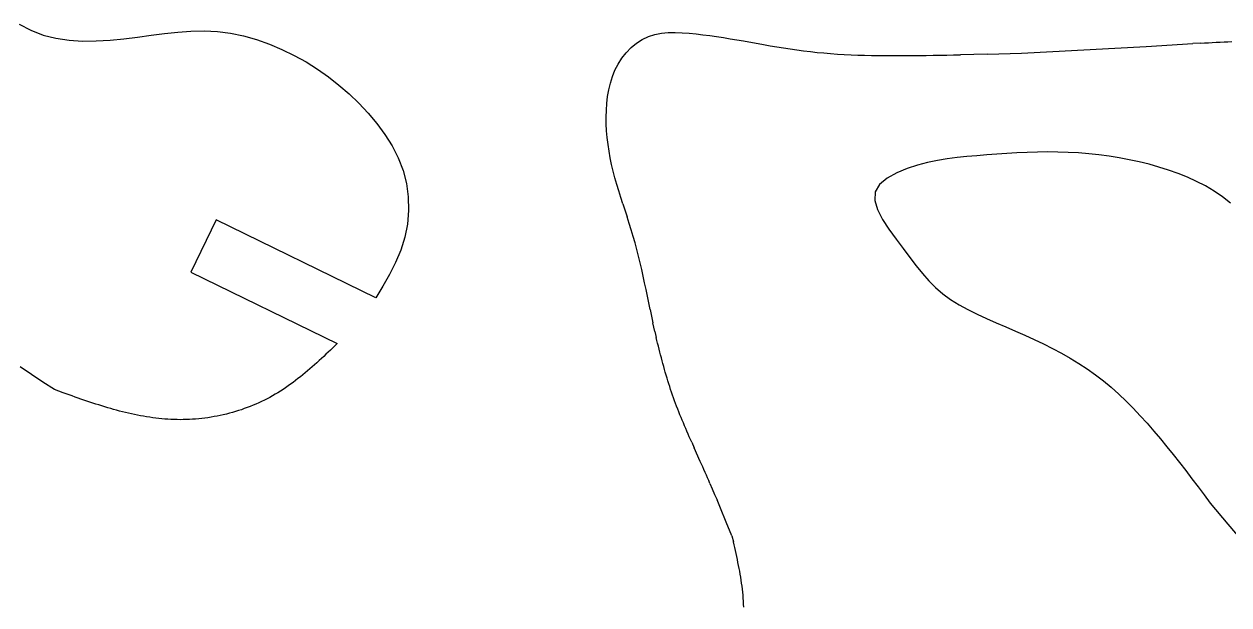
# Model space of a CAD drawing. Extents: x -3475 to 3475, y -2114 to 2114.
# Drawn here: x 1756 to 2354, y 1152 to 1441 of the extents above; entities that cross this region are included whole.
import ezdxf

# ---------------------------------------------------------------- set-up
doc = ezdxf.new("R2010")
doc.units = 0
doc.header["$MEASUREMENT"] = 0
doc.layers.get('0').update_dxf_attribs({"linetype": 'CONTINUOUS'})

msp = doc.modelspace()

# ---------------------------------------------------------------- linework, layer by layer
for p, q in [((1753.47, 1440.74), (1759.25, 1437.65)), ((1759.25, 1437.65), (1765.33, 1435.3)), ((1818.94, 1435.17), (1825.59, 1436.03)), ((1825.59, 1436.03), (1832.19, 1436.76)), ((1832.19, 1436.76), (1838.77, 1437.24)), ((1838.77, 1437.24), (1845.33, 1437.38)), ((1845.33, 1437.38), (1851.87, 1437.07)), ((1851.87, 1437.07), (1858.41, 1436.23)), ((1858.41, 1436.23), (1864.92, 1434.88)), ((2065.87, 1434.56), (2069.05, 1435.58)), ((2069.05, 1435.58), (2072.35, 1436.21)), ((2072.35, 1436.21), (2075.73, 1436.51)), ((2075.73, 1436.51), (2079.17, 1436.56)), ((2079.17, 1436.56), (2082.63, 1436.42)), ((2082.63, 1436.42), (2086.1, 1436.16)), ((2086.1, 1436.16), (2089.54, 1435.84)), ((2089.54, 1435.84), (2092.96, 1435.46)), ((1765.33, 1435.3), (1771.68, 1433.7)), ((1771.68, 1433.7), (1778.25, 1432.73)), ((1778.25, 1432.73), (1784.97, 1432.32)), ((1784.97, 1432.32), (1791.79, 1432.36)), ((1791.79, 1432.36), (1798.65, 1432.77)), ((1798.65, 1432.77), (1805.47, 1433.44)), ((1805.47, 1433.44), (1812.24, 1434.27)), ((1812.24, 1434.27), (1818.94, 1435.17)), ((1864.92, 1434.88), (1871.37, 1433.06)), ((1871.37, 1433.06), (1877.72, 1430.82)), ((1877.72, 1430.82), (1883.94, 1428.19)), ((2057.3, 1429.05), (2059.96, 1431.25)), ((2059.96, 1431.25), (2062.83, 1433.1)), ((2062.83, 1433.1), (2065.87, 1434.56)), ((2092.96, 1435.46), (2096.36, 1435.03)), ((2096.36, 1435.03), (2099.74, 1434.55)), ((2099.74, 1434.55), (2103.11, 1434.05)), ((2103.11, 1434.05), (2106.46, 1433.51)), ((2106.46, 1433.51), (2109.79, 1432.95)), ((2109.79, 1432.95), (2113.12, 1432.37)), ((2113.12, 1432.37), (2123.06, 1430.6)), ((2123.06, 1430.6), (2126.37, 1430.02)), ((2126.37, 1430.02), (2129.68, 1429.46)), ((2297.47, 1428.81), (2312.93, 1429.69)), ((2312.93, 1429.69), (2336.14, 1431.08)), ((2340.01, 1431.3), (2336.14, 1431.08)), ((2340.01, 1431.3), (2341.94, 1431.4)), ((2341.94, 1431.4), (2343.88, 1431.5)), ((2343.88, 1431.5), (2345.81, 1431.6)), ((2345.81, 1431.6), (2347.75, 1431.7)), ((2347.75, 1431.7), (2349.68, 1431.79)), ((2349.68, 1431.79), (2351.62, 1431.87)), ((2351.62, 1431.87), (2353.55, 1431.95)), ((2353.55, 1431.95), (2355.49, 1432.03)), ((1883.94, 1428.19), (1890, 1425.21)), ((1890, 1425.21), (1895.88, 1421.94)), ((2050.83, 1420.93), (2052.7, 1423.84)), ((2052.7, 1423.84), (2054.87, 1426.56)), ((2054.87, 1426.56), (2057.3, 1429.05)), ((2129.68, 1429.46), (2132.98, 1428.91)), ((2132.98, 1428.91), (2136.3, 1428.39)), ((2136.3, 1428.39), (2139.61, 1427.91)), ((2139.61, 1427.91), (2142.94, 1427.46)), ((2142.94, 1427.46), (2146.27, 1427.06)), ((2146.27, 1427.06), (2149.62, 1426.71)), ((2149.62, 1426.71), (2152.97, 1426.4)), ((2152.97, 1426.4), (2156.33, 1426.12)), ((2156.33, 1426.12), (2159.7, 1425.89)), ((2159.7, 1425.89), (2163.07, 1425.69)), ((2163.07, 1425.69), (2166.45, 1425.53)), ((2166.45, 1425.53), (2169.84, 1425.39)), ((2169.84, 1425.39), (2173.22, 1425.28)), ((2173.22, 1425.28), (2176.62, 1425.2)), ((2176.62, 1425.2), (2180.01, 1425.15)), ((2180.01, 1425.15), (2183.41, 1425.11)), ((2183.41, 1425.11), (2186.81, 1425.1)), ((2186.81, 1425.1), (2190.21, 1425.1)), ((2190.21, 1425.1), (2193.61, 1425.11)), ((2193.61, 1425.11), (2197, 1425.14)), ((2197, 1425.14), (2200.4, 1425.18)), ((2200.4, 1425.18), (2203.79, 1425.22)), ((2203.79, 1425.22), (2207.19, 1425.27)), ((2207.19, 1425.27), (2210.57, 1425.33)), ((2210.57, 1425.33), (2213.96, 1425.4)), ((2213.96, 1425.4), (2217.35, 1425.47)), ((2217.35, 1425.47), (2220.73, 1425.54)), ((2227.49, 1425.7), (2220.73, 1425.54)), ((2234.25, 1425.88), (2227.49, 1425.7)), ((2234.25, 1425.88), (2251.14, 1426.35)), ((2251.14, 1426.35), (2266.58, 1427.15)), ((2266.58, 1427.15), (2297.47, 1428.81)), ((1895.88, 1421.94), (1901.55, 1418.38)), ((1901.55, 1418.38), (1907.01, 1414.55)), ((2048, 1414.74), (2049.27, 1417.89)), ((2049.27, 1417.89), (2050.83, 1420.93)), ((1907.01, 1414.55), (1912.25, 1410.44)), ((2046.98, 1411.49), (2048, 1414.74)), ((1912.25, 1410.44), (1917.28, 1406.07)), ((1917.28, 1406.07), (1922.09, 1401.42)), ((2045.63, 1404.79), (2046.2, 1408.16)), ((2046.2, 1408.16), (2046.98, 1411.49)), ((1922.09, 1401.42), (1926.68, 1396.52)), ((2045.01, 1397.98), (2045.24, 1401.39)), ((2045.24, 1401.39), (2045.63, 1404.79)), ((1926.68, 1396.52), (1931.02, 1391.35)), ((2044.92, 1394.57), (2045.01, 1397.98)), ((2044.96, 1391.17), (2044.92, 1394.57)), ((1931.02, 1391.35), (1935.04, 1385.93)), ((2045.13, 1387.77), (2044.96, 1391.17)), ((2045.42, 1384.39), (2045.13, 1387.77)), ((1935.04, 1385.93), (1938.63, 1380.24)), ((2045.81, 1381.02), (2045.42, 1384.39)), ((1938.63, 1380.24), (1941.69, 1374.3)), ((2046.32, 1377.66), (2045.81, 1381.02)), ((2046.92, 1374.32), (2046.32, 1377.66)), ((2233.83, 1375.8), (2228.89, 1375.4)), ((2238.8, 1376.18), (2233.83, 1375.8)), ((2243.81, 1376.53), (2238.8, 1376.18)), ((2248.85, 1376.82), (2243.81, 1376.53)), ((2253.91, 1377.05), (2248.85, 1376.82)), ((2258.98, 1377.21), (2253.91, 1377.05)), ((2264.08, 1377.27), (2258.98, 1377.21)), ((2269.18, 1377.23), (2264.08, 1377.27)), ((2274.28, 1377.07), (2269.18, 1377.23)), ((2279.38, 1376.79), (2274.28, 1377.07)), ((2284.47, 1376.39), (2279.38, 1376.79)), ((2289.54, 1375.85), (2284.47, 1376.39)), ((2294.6, 1375.19), (2289.54, 1375.85)), ((1941.69, 1374.3), (1944.1, 1368.09)), ((2047.61, 1371), (2046.92, 1374.32)), ((2048.39, 1367.7), (2047.61, 1371)), ((2199.42, 1370.74), (2194.33, 1369.02)), ((2204.42, 1372.08), (2199.42, 1370.74)), ((2209.35, 1373.12), (2204.42, 1372.08)), ((2214.25, 1373.9), (2209.35, 1373.12)), ((2219.12, 1374.51), (2214.25, 1373.9)), ((2223.99, 1374.99), (2219.12, 1374.51)), ((2228.89, 1375.4), (2223.99, 1374.99)), ((2299.62, 1374.39), (2294.6, 1375.19)), ((2304.61, 1373.45), (2299.62, 1374.39)), ((2309.55, 1372.37), (2304.61, 1373.45)), ((2314.45, 1371.14), (2309.55, 1372.37)), ((2319.3, 1369.76), (2314.45, 1371.14)), ((2324.08, 1368.23), (2319.3, 1369.76)), ((1944.1, 1368.09), (1945.78, 1361.62)), ((2049.24, 1364.42), (2048.39, 1367.7)), ((2050.16, 1361.16), (2049.24, 1364.42)), ((2184.38, 1364.26), (2180.6, 1361.13)), ((2189.18, 1366.88), (2184.38, 1364.26)), ((2194.33, 1369.02), (2189.18, 1366.88)), ((2328.79, 1366.54), (2324.08, 1368.23)), ((2333.44, 1364.69), (2328.79, 1366.54)), ((2337.99, 1362.67), (2333.44, 1364.69)), ((1945.78, 1361.62), (1946.67, 1354.96)), ((2051.13, 1357.92), (2050.16, 1361.16)), ((2052.14, 1354.69), (2051.13, 1357.92)), ((2180.6, 1361.13), (2178.49, 1357.44)), ((2342.44, 1360.42), (2337.99, 1362.67)), ((2346.76, 1357.9), (2342.44, 1360.42)), ((2350.93, 1355.05), (2346.76, 1357.9)), ((1946.67, 1354.96), (1946.8, 1348.21)), ((2053.18, 1351.47), (2052.14, 1354.69)), ((2178.49, 1357.44), (2178.27, 1353.24)), ((2178.27, 1353.24), (2179.59, 1348.65)), ((2354.92, 1351.84), (2350.93, 1355.05)), ((1946.8, 1348.21), (1946.2, 1341.49)), ((2053.18, 1351.47), (2055.29, 1345.04)), ((2179.59, 1348.65), (2182.05, 1343.83)), ((1851.32, 1343.55), (1838.68, 1317.62)), ((1930.63, 1304.87), (1851.32, 1343.55)), ((1946.2, 1341.49), (1944.88, 1334.92)), ((2056.32, 1341.82), (2055.29, 1345.04)), ((2057.34, 1338.6), (2056.32, 1341.82)), ((2182.05, 1343.83), (2185.25, 1338.91)), ((1944.88, 1334.92), (1942.88, 1328.58)), ((2058.31, 1335.36), (2057.34, 1338.6)), ((2059.23, 1332.11), (2058.31, 1335.36)), ((2185.25, 1338.91), (2188.81, 1334.04)), ((2188.81, 1334.04), (2192.33, 1329.35)), ((1942.88, 1328.58), (1940.31, 1322.46)), ((2060.12, 1328.85), (2059.23, 1332.11)), ((2060.96, 1325.57), (2060.12, 1328.85)), ((2192.33, 1329.35), (2195.62, 1324.93)), ((1940.31, 1322.46), (1937.32, 1316.5)), ((2061.76, 1322.29), (2060.96, 1325.57)), ((2062.54, 1319), (2061.76, 1322.29)), ((2195.62, 1324.93), (2198.77, 1320.79)), ((1838.68, 1317.62), (1911.37, 1282.16)), ((1937.32, 1316.5), (1934.04, 1310.66)), ((2063.28, 1315.7), (2062.54, 1319)), ((2198.77, 1320.79), (2201.88, 1316.91)), ((2201.88, 1316.91), (2205.06, 1313.31)), ((1934.04, 1310.66), (1930.63, 1304.87)), ((2064, 1312.39), (2063.28, 1315.7)), ((2064.7, 1309.08), (2064, 1312.39)), ((2205.06, 1313.31), (2208.39, 1309.97)), ((2208.39, 1309.97), (2211.99, 1306.9)), ((2065.38, 1305.76), (2064.7, 1309.08)), ((2066.05, 1302.44), (2065.38, 1305.76)), ((2211.99, 1306.9), (2215.9, 1304.07)), ((2215.9, 1304.07), (2220.08, 1301.47)), ((2066.71, 1299.11), (2066.05, 1302.44)), ((2066.71, 1299.11), (2068, 1292.45)), ((2220.08, 1301.47), (2224.49, 1299.05)), ((2224.49, 1299.05), (2229.06, 1296.77)), ((2069.04, 1288.1), (2068, 1292.45)), ((2229.06, 1296.77), (2233.75, 1294.6)), ((2233.75, 1294.6), (2238.51, 1292.51)), ((2238.51, 1292.51), (2243.29, 1290.44)), ((2069.04, 1288.1), (2069.74, 1285.21)), ((2243.29, 1290.44), (2248.03, 1288.38)), ((2248.03, 1288.38), (2252.73, 1286.3)), ((2252.73, 1286.3), (2257.38, 1284.17)), ((1911.37, 1282.16), (1908.02, 1278.97)), ((2070.09, 1283.76), (2069.74, 1285.21)), ((2070.45, 1282.31), (2070.09, 1283.76)), ((2070.81, 1280.86), (2070.45, 1282.31)), ((2071.17, 1279.42), (2070.81, 1280.86)), ((2257.38, 1284.17), (2261.96, 1281.99)), ((2261.96, 1281.99), (2266.48, 1279.74)), ((1903.52, 1274.76), (1902.39, 1273.72)), ((1904.65, 1275.8), (1903.52, 1274.76)), ((1905.78, 1276.85), (1904.65, 1275.8)), ((1906.9, 1277.91), (1905.78, 1276.85)), ((1908.02, 1278.97), (1906.9, 1277.91)), ((2071.54, 1277.98), (2071.17, 1279.42)), ((2071.91, 1276.53), (2071.54, 1277.98)), ((2072.29, 1275.09), (2071.91, 1276.53)), ((2072.67, 1273.66), (2072.29, 1275.09)), ((2266.48, 1279.74), (2270.91, 1277.39)), ((2270.91, 1277.39), (2275.27, 1274.93)), ((2275.27, 1274.93), (2279.53, 1272.35)), ((1759.64, 1266.84), (1754.03, 1270.62)), ((1896.64, 1268.63), (1895.47, 1267.65)), ((1897.8, 1269.63), (1896.64, 1268.63)), ((1898.96, 1270.64), (1897.8, 1269.63)), ((1900.11, 1271.66), (1898.96, 1270.64)), ((1901.25, 1272.68), (1900.11, 1271.66)), ((1902.39, 1273.72), (1901.25, 1272.68)), ((2073.06, 1272.22), (2072.67, 1273.66)), ((2073.45, 1270.79), (2073.06, 1272.22)), ((2073.85, 1269.35), (2073.45, 1270.79)), ((2074.26, 1267.92), (2073.85, 1269.35)), ((2279.53, 1272.35), (2283.7, 1269.62)), ((2283.7, 1269.62), (2287.77, 1266.74)), ((1765.28, 1263.08), (1759.64, 1266.84)), ((1770.94, 1259.34), (1765.28, 1263.08)), ((1889.48, 1262.91), (1888.25, 1262.01)), ((1890.7, 1263.83), (1889.48, 1262.91)), ((1891.9, 1264.76), (1890.7, 1263.83)), ((1893.1, 1265.71), (1891.9, 1264.76)), ((1894.29, 1266.67), (1893.1, 1265.71)), ((1895.47, 1267.65), (1894.29, 1266.67)), ((2074.68, 1266.5), (2074.26, 1267.92)), ((2075.1, 1265.07), (2074.68, 1266.5)), ((2075.53, 1263.65), (2075.1, 1265.07)), ((2075.97, 1262.24), (2075.53, 1263.65)), ((2076.43, 1260.82), (2075.97, 1262.24)), ((2287.77, 1266.74), (2291.72, 1263.68)), ((2291.72, 1263.68), (2295.57, 1260.47)), ((1775.34, 1257.75), (1770.94, 1259.34)), ((1776.81, 1257.22), (1775.34, 1257.75)), ((1778.28, 1256.69), (1776.81, 1257.22)), ((1779.75, 1256.17), (1778.28, 1256.69)), ((1781.22, 1255.65), (1779.75, 1256.17)), ((1879.27, 1256.23), (1877.93, 1255.49)), ((1880.6, 1256.99), (1879.27, 1256.23)), ((1881.91, 1257.78), (1880.6, 1256.99)), ((1883.2, 1258.58), (1881.91, 1257.78)), ((1884.49, 1259.41), (1883.2, 1258.58)), ((1885.75, 1260.26), (1884.49, 1259.41)), ((1887.01, 1261.12), (1885.75, 1260.26)), ((1888.25, 1262.01), (1887.01, 1261.12)), ((2076.89, 1259.41), (2076.43, 1260.82)), ((2077.36, 1258), (2076.89, 1259.41)), ((2077.84, 1256.6), (2077.36, 1258)), ((2078.34, 1255.2), (2077.84, 1256.6)), ((2295.57, 1260.47), (2299.33, 1257.11)), ((2299.33, 1257.11), (2302.99, 1253.63)), ((1782.69, 1255.13), (1781.22, 1255.65)), ((1784.16, 1254.62), (1782.69, 1255.13)), ((1785.63, 1254.12), (1784.16, 1254.62)), ((1787.1, 1253.62), (1785.63, 1254.12)), ((1788.57, 1253.13), (1787.1, 1253.62)), ((1790.05, 1252.64), (1788.57, 1253.13)), ((1791.52, 1252.16), (1790.05, 1252.64)), ((1793, 1251.69), (1791.52, 1252.16)), ((1794.47, 1251.23), (1793, 1251.69)), ((1795.95, 1250.78), (1794.47, 1251.23)), ((1797.43, 1250.34), (1795.95, 1250.78)), ((1798.91, 1249.91), (1797.43, 1250.34)), ((1866.7, 1250.4), (1865.25, 1249.87)), ((1868.15, 1250.95), (1866.7, 1250.4)), ((1869.58, 1251.53), (1868.15, 1250.95)), ((1871.01, 1252.13), (1869.58, 1251.53)), ((1872.42, 1252.76), (1871.01, 1252.13)), ((1873.82, 1253.4), (1872.42, 1252.76)), ((1875.2, 1254.08), (1873.82, 1253.4)), ((1876.57, 1254.77), (1875.2, 1254.08)), ((1877.93, 1255.49), (1876.57, 1254.77)), ((2078.84, 1253.81), (2078.34, 1255.2)), ((2079.36, 1252.41), (2078.84, 1253.81)), ((2079.88, 1251.03), (2079.36, 1252.41)), ((2080.42, 1249.64), (2079.88, 1251.03)), ((2302.99, 1253.63), (2306.56, 1250.04)), ((1800.39, 1249.5), (1798.91, 1249.91)), ((1801.87, 1249.09), (1800.39, 1249.5)), ((1803.35, 1248.7), (1801.87, 1249.09)), ((1804.84, 1248.32), (1803.35, 1248.7)), ((1806.32, 1247.95), (1804.84, 1248.32)), ((1807.81, 1247.6), (1806.32, 1247.95)), ((1809.3, 1247.26), (1807.81, 1247.6)), ((1810.79, 1246.94), (1809.3, 1247.26)), ((1812.28, 1246.63), (1810.79, 1246.94)), ((1813.78, 1246.34), (1812.28, 1246.63)), ((1815.28, 1246.07), (1813.78, 1246.34)), ((1816.77, 1245.82), (1815.28, 1246.07)), ((1818.28, 1245.59), (1816.77, 1245.82)), ((1819.78, 1245.37), (1818.28, 1245.59)), ((1821.28, 1245.18), (1819.78, 1245.37)), ((1822.79, 1245), (1821.28, 1245.18)), ((1824.3, 1244.85), (1822.79, 1245)), ((1825.81, 1244.71), (1824.3, 1244.85)), ((1827.33, 1244.6), (1825.81, 1244.71)), ((1828.84, 1244.52), (1827.33, 1244.6)), ((1830.36, 1244.45), (1828.84, 1244.52)), ((1831.89, 1244.41), (1830.36, 1244.45)), ((1833.41, 1244.4), (1831.89, 1244.41)), ((1834.94, 1244.41), (1833.41, 1244.4)), ((1836.47, 1244.44), (1834.94, 1244.41)), ((1838, 1244.5), (1836.47, 1244.44)), ((1839.54, 1244.59), (1838, 1244.5)), ((1841.07, 1244.7), (1839.54, 1244.59)), ((1842.61, 1244.84), (1841.07, 1244.7)), ((1844.14, 1245), (1842.61, 1244.84)), ((1845.68, 1245.19), (1844.14, 1245)), ((1847.21, 1245.4), (1845.68, 1245.19)), ((1848.74, 1245.64), (1847.21, 1245.4)), ((1850.27, 1245.9), (1848.74, 1245.64)), ((1851.79, 1246.19), (1850.27, 1245.9)), ((1853.31, 1246.5), (1851.79, 1246.19)), ((1854.82, 1246.84), (1853.31, 1246.5)), ((1856.33, 1247.2), (1854.82, 1246.84)), ((1857.84, 1247.58), (1856.33, 1247.2)), ((1859.34, 1247.99), (1857.84, 1247.58)), ((1860.83, 1248.43), (1859.34, 1247.99)), ((1862.31, 1248.88), (1860.83, 1248.43)), ((1863.78, 1249.37), (1862.31, 1248.88)), ((1865.25, 1249.87), (1863.78, 1249.37)), ((2080.96, 1248.26), (2080.42, 1249.64)), ((2081.51, 1246.88), (2080.96, 1248.26)), ((2082.07, 1245.5), (2081.51, 1246.88)), ((2082.64, 1244.13), (2082.07, 1245.5)), ((2083.21, 1242.76), (2082.64, 1244.13)), ((2306.56, 1250.04), (2310.05, 1246.36)), ((2310.05, 1246.36), (2313.46, 1242.59)), ((2083.79, 1241.39), (2083.21, 1242.76)), ((2084.37, 1240.02), (2083.79, 1241.39)), ((2084.96, 1238.65), (2084.37, 1240.02)), ((2085.56, 1237.29), (2084.96, 1238.65)), ((2313.46, 1242.59), (2316.8, 1238.77)), ((2316.8, 1238.77), (2320.07, 1234.9)), ((2086.16, 1235.92), (2085.56, 1237.29)), ((2086.76, 1234.56), (2086.16, 1235.92)), ((2087.36, 1233.2), (2086.76, 1234.56)), ((2087.36, 1233.2), (2088.58, 1230.48)), ((2320.07, 1234.9), (2323.29, 1230.99)), ((2091.63, 1223.68), (2088.58, 1230.48)), ((2323.29, 1230.99), (2326.45, 1227.06)), ((2326.45, 1227.06), (2329.57, 1223.1)), ((2092.23, 1222.32), (2091.63, 1223.68)), ((2092.84, 1220.96), (2092.23, 1222.32)), ((2093.44, 1219.6), (2092.84, 1220.96)), ((2329.57, 1223.1), (2332.65, 1219.11)), ((2094.04, 1218.24), (2093.44, 1219.6)), ((2094.64, 1216.88), (2094.04, 1218.24)), ((2095.23, 1215.51), (2094.64, 1216.88)), ((2095.82, 1214.15), (2095.23, 1215.51)), ((2332.65, 1219.11), (2335.7, 1215.11)), ((2335.7, 1215.11), (2338.73, 1211.09)), ((2096.41, 1212.78), (2095.82, 1214.15)), ((2096.41, 1212.78), (2097.59, 1210.05)), ((2097.59, 1210.05), (2098.76, 1207.31)), ((2338.73, 1211.09), (2341.74, 1207.07)), ((2098.76, 1207.31), (2099.92, 1204.57)), ((2101.65, 1200.46), (2099.92, 1204.57)), ((2341.74, 1207.07), (2344.75, 1203.04)), ((2344.75, 1203.04), (2353.52, 1192.62)), ((2104.51, 1193.6), (2101.65, 1200.46)), ((2107.36, 1186.74), (2104.51, 1193.6)), ((2353.52, 1192.62), (2360.11, 1184.82)), ((2107.36, 1186.74), (2108.05, 1183.81)), ((2108.39, 1182.35), (2108.05, 1183.81)), ((2108.73, 1180.88), (2108.39, 1182.35)), ((2109.06, 1179.42), (2108.73, 1180.88)), ((2109.39, 1177.95), (2109.06, 1179.42)), ((2109.71, 1176.49), (2109.39, 1177.95)), ((2110.03, 1175.02), (2109.71, 1176.49)), ((2110.33, 1173.55), (2110.03, 1175.02)), ((2110.63, 1172.08), (2110.33, 1173.55)), ((2110.92, 1170.61), (2110.63, 1172.08)), ((2111.19, 1169.14), (2110.92, 1170.61)), ((2111.45, 1167.66), (2111.19, 1169.14)), ((2111.7, 1166.19), (2111.45, 1167.66)), ((2111.93, 1164.71), (2111.7, 1166.19)), ((2112.15, 1163.23), (2111.93, 1164.71)), ((2112.34, 1161.75), (2112.15, 1163.23)), ((2112.52, 1160.27), (2112.34, 1161.75)), ((2112.68, 1158.78), (2112.52, 1160.27)), ((2112.83, 1157.29), (2112.68, 1158.78)), ((2112.95, 1155.8), (2112.83, 1157.29)), ((2113.05, 1154.31), (2112.95, 1155.8)), ((2113.14, 1152.82), (2113.05, 1154.31)), ((2113.2, 1151.32), (2113.14, 1152.82))]:
    msp.add_line(p, q)

doc.saveas('drawing.dxf')
